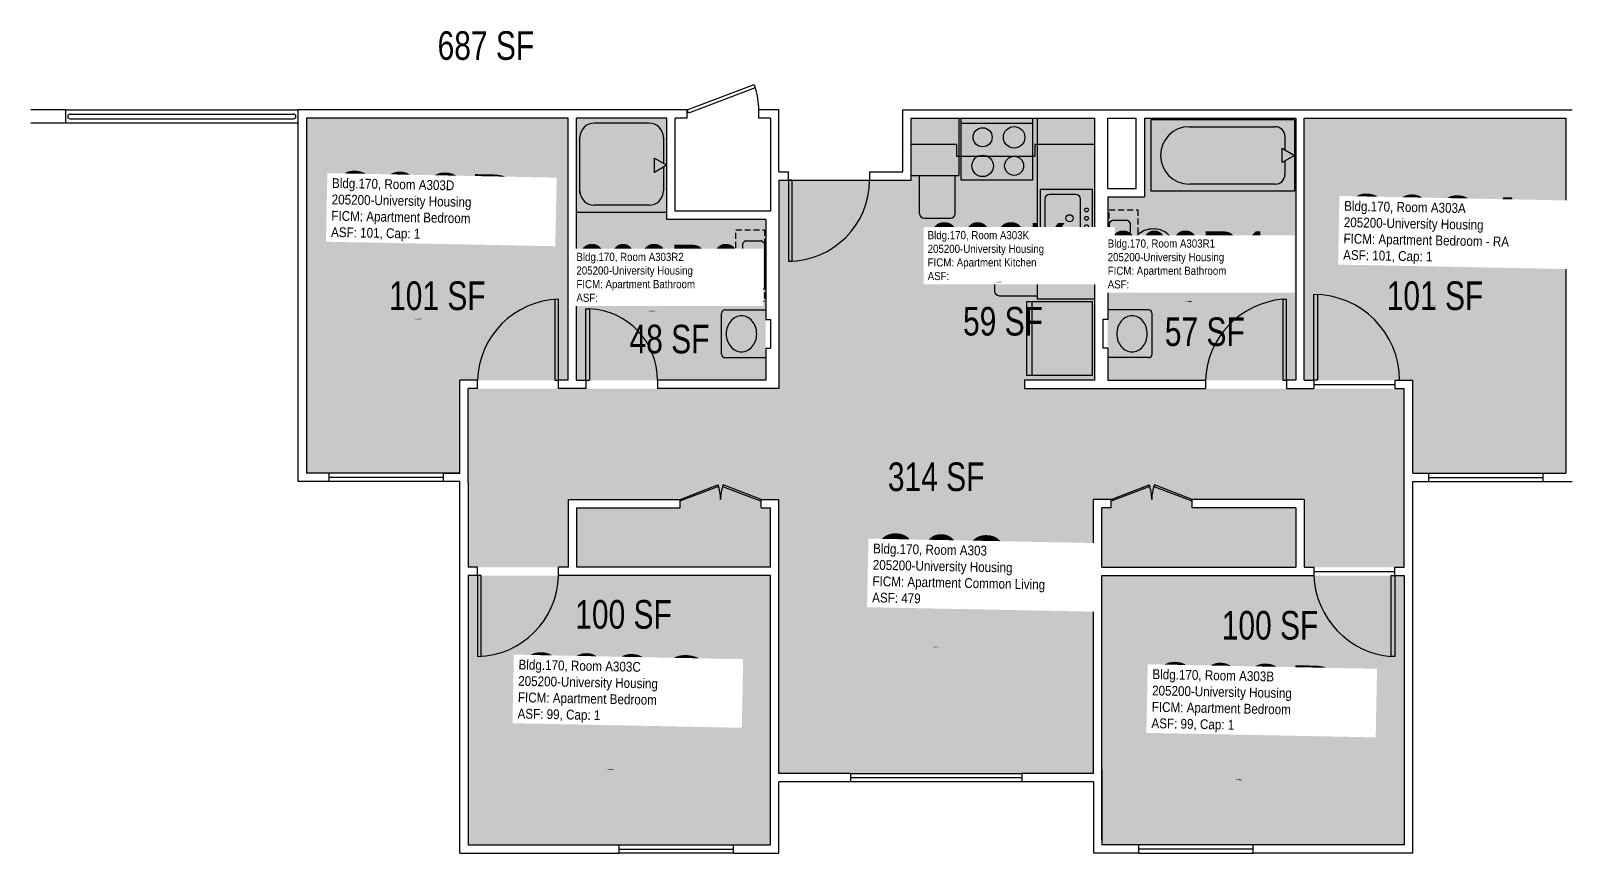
# Model space of a CAD drawing. Header units: inches. Extents: x -54 to 1654, y -88 to 674.
# Drawn here: x 602 to 1249, y -52 to 293 of the extents above; entities that cross this region are included whole.
import ezdxf
from ezdxf.enums import TextEntityAlignment as Align

# ---------------------------------------------------------------- set-up
doc = ezdxf.new("R2010")
doc.units = ezdxf.units.IN
doc.header["$LTSCALE"] = 10
doc.header["$MEASUREMENT"] = 0
doc.linetypes.add('DASHED2', pattern=[0.375, 0.25, -0.125])
doc.layers.get('0').update_dxf_attribs({"linetype": 'CONTINUOUS'})
for name, color, linetype in [('A-DOOR', 2, 'CONTINUOUS'), ('A-FLOR', 3, 'CONTINUOUS'), ('A-GLAZ', 1, 'CONTINUOUS'), ('A-IDEN-RNUM', 7, 'CONTINUOUS'), ('A-IDEN-SNUM', 4, 'CONTINUOUS'), ('A-IDEN-VNUM', 4, 'CONTINUOUS'), ('A-WALL', 5, 'CONTINUOUS'), ('AREA-TEXT', 3, 'CONTINUOUS'), ('Rooms-Category-Color', 7, 'CONTINUOUS'), ('Rooms-College-Color', 7, 'CONTINUOUS'), ('Rooms-Department-Color', 7, 'CONTINUOUS'), ('Rooms-Division-Color', 7, 'CONTINUOUS'), ('Rooms-Information', 7, 'CONTINUOUS')]:
    doc.layers.add(name, color=color, linetype=linetype)
doc.styles.add('CP_AREA', font='arial.ttf', dxfattribs={"height": 15})
doc.styles.add('CP_ROOMSNUMBER', font='arial.ttf', dxfattribs={"height": 1})
doc.styles.add('CP_ROOMVNUMBER', font='arial.ttf', dxfattribs={"width": 0.85, "height": 0.075})

msp = doc.modelspace()

# ---------------------------------------------------------------- hatches: boundary and pattern name
at = {"layer": 'Rooms-Category-Color', "true_color": 0x728ef3}
for points in [[(827.5, 256.5), (717.75, 256.5), (717.75, 107.5), (782, 107.5), (782, 146.5), (827.5, 146.5)], [(869, 256.5), (869, 214), (910.5, 214), (910.5, 146.5), (831, 146.5), (831, 256.5)], [(971.5, 256.5), (1048.5, 256.5), (1048.5, 146.5), (971.5, 146.5)], [(1069.5, 256.5), (1133, 256.5), (1133, 146.5), (1054, 146.5), (1054, 223.5), (1069.5, 223.5)], [(1182, 107.5), (1182, 146.5), (1136.5, 146.5), (1136.5, 256.5), (1246.25, 256.5), (1246.25, 107.5)], [(785.5, 68), (785.5, 143), (916, 143), (916, 230.5), (971.5, 230.5), (971.5, 146.5), (1019.01, 146.5), (1019.01, 143), (1178.5, 143), (1178.5, 68), (1136.5, 68), (1136.5, 96.5), (1089.5, 96.5), (1089.5, 93), (1133, 93), (1133, 68), (1051.5, 68), (1051.5, 93), (1055.5, 93), (1055.5, 96.5), (1048, 96.5), (1048, -18.5), (916, -18.5), (916, 96.5), (908.5, 96.5), (908.5, 93), (912.5, 93), (912.5, 68), (831, 68), (831, 93), (874.5, 93), (874.5, 96.5), (827.5, 96.5), (827.5, 68)], [(912.5, 64.5), (785.5, 64.5), (785.5, -48.5), (912.5, -48.5)], [(1051.5, -48.5), (1051.5, 64.5), (1178.5, 64.5), (1178.5, -48.5)]]:
    msp.add_hatch(color=171, dxfattribs=at).paths.add_polyline_path(points)
at = {"layer": 'Rooms-College-Color', "true_color": 0xadadad}
for points in [[(827.5, 256.5), (717.75, 256.5), (717.75, 107.5), (782, 107.5), (782, 146.5), (827.5, 146.5)], [(869, 256.5), (869, 214), (910.5, 214), (910.5, 146.5), (831, 146.5), (831, 256.5)], [(971.5, 256.5), (1048.5, 256.5), (1048.5, 146.5), (971.5, 146.5)], [(1069.5, 256.5), (1133, 256.5), (1133, 146.5), (1054, 146.5), (1054, 223.5), (1069.5, 223.5)], [(1182, 107.5), (1182, 146.5), (1136.5, 146.5), (1136.5, 256.5), (1246.25, 256.5), (1246.25, 107.5)], [(785.5, 68), (785.5, 143), (916, 143), (916, 230.5), (971.5, 230.5), (971.5, 146.5), (1019.01, 146.5), (1019.01, 143), (1178.5, 143), (1178.5, 68), (1136.5, 68), (1136.5, 96.5), (1089.5, 96.5), (1089.5, 93), (1133, 93), (1133, 68), (1051.5, 68), (1051.5, 93), (1055.5, 93), (1055.5, 96.5), (1048, 96.5), (1048, -18.5), (916, -18.5), (916, 96.5), (908.5, 96.5), (908.5, 93), (912.5, 93), (912.5, 68), (831, 68), (831, 93), (874.5, 93), (874.5, 96.5), (827.5, 96.5), (827.5, 68)], [(912.5, 64.5), (785.5, 64.5), (785.5, -48.5), (912.5, -48.5)], [(1051.5, -48.5), (1051.5, 64.5), (1178.5, 64.5), (1178.5, -48.5)]]:
    msp.add_hatch(color=253, dxfattribs=at).paths.add_polyline_path(points)
at = {"layer": 'Rooms-Department-Color', "true_color": 0x604aed}
for points in [[(827.5, 256.5), (717.75, 256.5), (717.75, 107.5), (782, 107.5), (782, 146.5), (827.5, 146.5)], [(869, 256.5), (869, 214), (910.5, 214), (910.5, 146.5), (831, 146.5), (831, 256.5)], [(971.5, 256.5), (1048.5, 256.5), (1048.5, 146.5), (971.5, 146.5)], [(1069.5, 256.5), (1133, 256.5), (1133, 146.5), (1054, 146.5), (1054, 223.5), (1069.5, 223.5)], [(1182, 107.5), (1182, 146.5), (1136.5, 146.5), (1136.5, 256.5), (1246.25, 256.5), (1246.25, 107.5)], [(785.5, 68), (785.5, 143), (916, 143), (916, 230.5), (971.5, 230.5), (971.5, 146.5), (1019.01, 146.5), (1019.01, 143), (1178.5, 143), (1178.5, 68), (1136.5, 68), (1136.5, 96.5), (1089.5, 96.5), (1089.5, 93), (1133, 93), (1133, 68), (1051.5, 68), (1051.5, 93), (1055.5, 93), (1055.5, 96.5), (1048, 96.5), (1048, -18.5), (916, -18.5), (916, 96.5), (908.5, 96.5), (908.5, 93), (912.5, 93), (912.5, 68), (831, 68), (831, 93), (874.5, 93), (874.5, 96.5), (827.5, 96.5), (827.5, 68)], [(912.5, 64.5), (785.5, 64.5), (785.5, -48.5), (912.5, -48.5)], [(1051.5, -48.5), (1051.5, 64.5), (1178.5, 64.5), (1178.5, -48.5)]]:
    msp.add_hatch(color=173, dxfattribs=at).paths.add_polyline_path(points)
at = {"layer": 'Rooms-Division-Color', "true_color": 0x604aed}
for points in [[(827.5, 256.5), (717.75, 256.5), (717.75, 107.5), (782, 107.5), (782, 146.5), (827.5, 146.5)], [(869, 256.5), (869, 214), (910.5, 214), (910.5, 146.5), (831, 146.5), (831, 256.5)], [(971.5, 256.5), (1048.5, 256.5), (1048.5, 146.5), (971.5, 146.5)], [(1069.5, 256.5), (1133, 256.5), (1133, 146.5), (1054, 146.5), (1054, 223.5), (1069.5, 223.5)], [(1182, 107.5), (1182, 146.5), (1136.5, 146.5), (1136.5, 256.5), (1246.25, 256.5), (1246.25, 107.5)], [(785.5, 68), (785.5, 143), (916, 143), (916, 230.5), (971.5, 230.5), (971.5, 146.5), (1019.01, 146.5), (1019.01, 143), (1178.5, 143), (1178.5, 68), (1136.5, 68), (1136.5, 96.5), (1089.5, 96.5), (1089.5, 93), (1133, 93), (1133, 68), (1051.5, 68), (1051.5, 93), (1055.5, 93), (1055.5, 96.5), (1048, 96.5), (1048, -18.5), (916, -18.5), (916, 96.5), (908.5, 96.5), (908.5, 93), (912.5, 93), (912.5, 68), (831, 68), (831, 93), (874.5, 93), (874.5, 96.5), (827.5, 96.5), (827.5, 68)], [(912.5, 64.5), (785.5, 64.5), (785.5, -48.5), (912.5, -48.5)], [(1051.5, -48.5), (1051.5, 64.5), (1178.5, 64.5), (1178.5, -48.5)]]:
    msp.add_hatch(color=173, dxfattribs=at).paths.add_polyline_path(points)

# ---------------------------------------------------------------- linework, layer by layer
for p, q in [((861.5, 254.47), (838.5, 254.47)), ((992.5, 230.5), (992.5, 256.5)), ((992.5, 254.42), (1022.5, 254.42)), ((1022.5, 256.5), (1022.5, 230.5)), ((1024.5, 180.5), (1024.5, 256.5)), ((1072.13, 255.87), (1072.13, 225.87)), ((1132.37, 255.87), (1072.13, 255.87)), ((1088.19, 252.92), (1124.34, 252.92)), ((1132.37, 255.87), (1132.37, 225.87)), ((832.5, 224.97), (832.5, 248.47)), ((867.5, 248.47), (867.5, 237.58)), ((1128.36, 248.91), (1128.36, 243.19)), ((863.8, 233.72), (863.8, 239.72)), ((863.8, 239.72), (869, 236.72)), ((990.5, 245.43), (971.5, 245.43)), ((990.5, 245.43), (990.5, 240.5)), ((990.5, 240.5), (1023.43, 240.5)), ((1048.5, 245.43), (1023.43, 245.43)), ((1023.43, 245.43), (1023.43, 240.5)), ((1127.18, 237.87), (1127.18, 243.87)), ((1127.18, 243.87), (1132.37, 240.87)), ((1132.37, 240.87), (1127.18, 237.87)), ((869, 236.72), (863.8, 233.72)), ((867.5, 235.85), (867.5, 225.97)), ((1128.36, 238.56), (1128.36, 232.84)), ((971.5, 232.5), (991.5, 232.5)), ((975, 216.5), (975, 232.5)), ((990, 216.5), (990, 232.5)), ((1022.5, 230.5), (992.5, 230.5)), ((1025.6, 226.54), (1025.6, 202.54)), ((1047.6, 226.54), (1025.6, 226.54)), ((1047.6, 202.54), (1047.6, 226.54)), ((1124.34, 228.82), (1088.19, 228.82)), ((861.5, 219.97), (838.5, 219.97)), ((1027.6, 222.54), (1027.6, 206.54)), ((1040.6, 224.54), (1029.6, 224.54)), ((1042.6, 206.54), (1042.6, 222.54)), ((1132.37, 225.87), (1072.13, 225.87)), ((831, 217), (869, 217)), ((977, 214.5), (988, 214.5)), ((1062.45, 213.5), (1055.8, 213.5)), ((1055.5, 213.38), (1054.63, 212.5)), ((1054.63, 212.5), (1054.63, 193.67)), ((1062.64, 205.56), (1063.63, 209)), ((1063.63, 212.5), (1062.75, 213.38)), ((1063.63, 209), (1063.63, 212.5)), ((900.88, 204), (901.75, 204.88)), ((900.88, 200.56), (900.88, 204)), ((902.05, 205), (908.7, 205)), ((909, 204.88), (909.88, 204)), ((909.88, 204), (909.88, 185.17)), ((1047.6, 202.54), (1025.6, 202.54)), ((1040.6, 204.54), (1029.6, 204.54)), ((1062.62, 200.56), (1062.62, 205.44)), ((901.86, 197.06), (900.89, 200.44)), ((901.88, 192.06), (901.88, 196.94)), ((1006.5, 195), (1006.5, 184)), ((1008.5, 197), (1024.5, 197)), ((1063.63, 197), (1062.64, 200.44)), ((1063.63, 193.67), (1063.63, 197)), ((900.88, 185.17), (900.88, 188.44)), ((900.89, 188.56), (901.86, 191.94)), ((1054.75, 193.38), (1055.63, 192.5)), ((1055.63, 192.5), (1062.62, 192.5)), ((1062.62, 192.5), (1063.5, 193.38)), ((901.88, 184), (901, 184.88)), ((908.7, 184), (901.88, 184)), ((909.75, 184.88), (909, 184.12)), ((1008.5, 182), (1024.5, 182)), ((893.38, 176), (910.5, 176)), ((1020, 148.5), (1020, 179.5)), ((1020, 179.5), (1047.5, 179.5)), ((1022.25, 148.5), (1022.25, 179.5)), ((1048.5, 180.5), (1024.5, 180.5)), ((1047.5, 179.5), (1047.5, 148.5)), ((1071.11, 176), (1053.99, 176)), ((891.88, 157.5), (891.88, 174.5)), ((1072.61, 157.5), (1072.61, 174.5)), ((893.38, 156), (910.5, 156)), ((1071.11, 156), (1053.99, 156)), ((1047.5, 148.5), (1020, 148.5))]:
    msp.add_line(p, q)
at = {"linetype": 'Continuous'}
msp.add_line((991.5, 256.5), (991.5, 232.5), dxfattribs=at)
at = {"linetype": 'DASHED2'}
for p, q in [((1054.63, 218.09), (1066.63, 218.09)), ((1054.63, 188.09), (1054.63, 218.09)), ((1066.63, 218.09), (1066.63, 188.09)), ((897.88, 209.59), (909.88, 209.59)), ((897.88, 179.59), (897.88, 209.59)), ((909.88, 209.59), (909.88, 179.59)), ((1066.63, 188.09), (1054.63, 188.09)), ((909.88, 179.59), (897.88, 179.59))]:
    msp.add_line(p, q, dxfattribs=at)
for centre, radius in [((1001.5, 248.49), 4), ((1014.72, 248.49), 4.5), ((1001.5, 236.5), 4.5), ((1014.72, 236.5), 4), ((1037.97, 214.5), 1.5), ((1045.1, 218), 0.791), ((1045.1, 214.5), 0.791), ((1045.1, 211), 0.791)]:
    msp.add_circle(centre, radius)
for centre, radius, start, end in [((838.5, 248.47), 6, 90, 180), ((861.5, 248.47), 6, 0, 90), ((1088.19, 240.87), 12.05, 90, 270), ((1124.34, 248.91), 4.02, 0, 90), ((1124.34, 232.84), 4.02, 270, 0), ((838.5, 225.97), 6, 180, 270), ((861.5, 225.97), 6, 270, 0), ((1029.6, 222.54), 2, 90, 180), ((1040.6, 222.54), 2, 0, 90), ((977, 216.5), 2, 180, 270), ((988, 216.5), 2, 270, 0), ((1055.8, 213.08), 0.418, 90, 135), ((1062.45, 213.08), 0.418, 45, 90), ((1071.73, 202.34), 7.26, 129.47246, 153.29881), ((1072.58, 201.32), 8.59, 108.83538, 129.47246), ((1073.13, 199.71), 10.29, 90, 108.83538), ((1073.64, 202.14), 7.87, 71.16462, 93.77544), ((1073.14, 200.67), 9.43, 50.52754, 71.16462), ((1074.52, 202.34), 7.26, 26.70119, 50.52754), ((891.36, 192.17), 9.43, 108.83538, 129.47246), ((890.86, 193.64), 7.87, 86.22456, 108.83538), ((891.38, 191.21), 10.29, 71.16462, 90), ((891.92, 192.82), 8.59, 50.52754, 71.16462), ((901.29, 200.56), 0.418, 180, 195.9454), ((902.05, 204.58), 0.418, 90, 135), ((908.7, 204.58), 0.418, 45, 90), ((1029.6, 206.54), 2, 180, 270), ((1040.6, 206.54), 2, 270, 0), ((1063.04, 205.44), 0.418, 164.0546, 180), ((1063.04, 200.56), 0.418, 180, 195.9454), ((1070.43, 203), 5.8, 153.29881, 180), ((1070.43, 203), 5.8, 180, 206.70119), ((1075.82, 203), 5.8, 0, 26.70119), ((1075.82, 203), 5.8, 333.29881, 0), ((888.68, 194.5), 5.8, 153.29881, 180), ((888.68, 194.5), 5.8, 180, 206.70119), ((889.98, 193.84), 7.26, 129.47246, 153.29881), ((892.77, 193.84), 7.26, 26.70119, 50.52754), ((894.07, 194.5), 5.8, 0, 26.70119), ((894.07, 194.5), 5.8, 333.29881, 0), ((901.46, 196.94), 0.418, 0, 15.9454), ((1008.5, 195), 2, 90, 180), ((1071.73, 203.66), 7.26, 206.70119, 230.52754), ((1072.58, 204.68), 8.59, 230.52754, 251.16462), ((1073.13, 206.29), 10.29, 251.16462, 270), ((1073.13, 206.29), 10.29, 270, 288.83538), ((1073.67, 204.68), 8.59, 288.83538, 309.47246), ((1074.52, 203.66), 7.26, 309.47246, 333.29881), ((889.98, 195.16), 7.26, 206.70119, 230.52754), ((890.83, 196.18), 8.59, 230.52754, 251.16462), ((891.38, 197.79), 10.29, 251.16462, 270), ((891.38, 197.79), 10.29, 270, 288.83538), ((891.92, 196.18), 8.59, 288.83538, 309.47246), ((892.77, 195.16), 7.26, 309.47246, 333.29881), ((901.46, 192.06), 0.418, 344.0546, 0), ((1055.04, 193.67), 0.418, 180, 225), ((1063.21, 193.67), 0.418, 315, 0), ((901.29, 185.17), 0.418, 180, 225), ((908.7, 184.42), 0.418, 270, 315), ((909.46, 185.17), 0.418, 315, 0), ((1008.5, 184), 2, 180, 270), ((893.38, 174.5), 1.5, 90, 180), ((1071.11, 174.5), 1.5, 0, 90), ((902.88, 166), 9, 160.77064, 180), ((901.6, 166.44), 7.65, 139.89909, 160.77064), ((900.79, 167.13), 6.59, 116.19159, 139.89909), ((900.28, 168.18), 5.42, 90, 116.19159), ((900.28, 168.18), 5.42, 63.80841, 90), ((899.76, 167.13), 6.59, 40.10091, 63.80841), ((898.95, 166.44), 7.65, 19.22936, 40.10091), ((897.67, 166), 9, 0, 19.22936), ((1066.81, 166), 9, 160.77064, 180), ((1065.54, 166.44), 7.65, 139.89909, 160.77064), ((1064.73, 167.13), 6.59, 116.19159, 139.89909), ((1064.21, 168.18), 5.42, 90, 116.19159), ((1064.21, 168.18), 5.42, 63.80841, 90), ((1063.69, 167.13), 6.59, 40.10091, 63.80841), ((1062.88, 166.44), 7.65, 19.22936, 40.10091), ((1061.61, 166), 9, 0, 19.22936), ((902.88, 166), 9, 180, 199.22936), ((901.6, 165.56), 7.65, 199.22936, 220.10091), ((898.95, 165.56), 7.65, 319.89909, 340.77064), ((897.67, 166), 9, 340.77064, 0), ((1066.81, 166), 9, 180, 199.22936), ((1065.54, 165.56), 7.65, 199.22936, 220.10091), ((1062.88, 165.56), 7.65, 319.89909, 340.77064), ((1061.61, 166), 9, 340.77064, 0), ((893.38, 157.5), 1.5, 180, 270), ((900.79, 164.87), 6.59, 220.10091, 243.80841), ((900.28, 163.82), 5.42, 243.80841, 270), ((900.28, 163.82), 5.42, 270, 296.19159), ((899.76, 164.87), 6.59, 296.19159, 319.89909), ((1064.73, 164.87), 6.59, 220.10091, 243.80841), ((1064.21, 163.82), 5.42, 243.80841, 270), ((1064.21, 163.82), 5.42, 270, 296.19159), ((1063.69, 164.87), 6.59, 296.19159, 319.89909), ((1071.11, 157.5), 1.5, 270, 0)]:
    msp.add_arc(centre, radius, start, end)
at = {"layer": 'A-DOOR'}
for p, q in [((877.5, 260), (905.57, 270.59)), ((906.07, 269.27), (878, 258.68)), ((905.57, 270.59), (906.07, 269.27)), ((878, 258.68), (877.5, 260)), ((920, 230.5), (954, 230.5)), ((921.5, 230.5), (920, 230.5)), ((920, 230.5), (920, 196.5)), ((921.5, 196.5), (921.5, 230.5)), ((920, 196.5), (921.5, 196.5)), ((1140.5, 146.5), (1140.5, 182.5)), ((1142, 182.5), (1142, 146.5)), ((822, 180.5), (822, 146.5)), ((823.5, 146.5), (823.5, 180.5)), ((835, 146.5), (835, 176.5)), ((835, 176.5), (836.5, 176.5)), ((836.5, 176.5), (836.5, 146.5)), ((1127.5, 180.5), (1127.5, 146.5)), ((1127.5, 180.5), (1129, 180.5)), ((1129, 146.5), (1129, 180.5)), ((822, 146.5), (823.5, 146.5)), ((835, 146.5), (836.5, 146.5)), ((1127.5, 146.5), (1129, 146.5)), ((1142, 146.5), (1140.5, 146.5)), ((1140.5, 144.75), (1174.5, 144.75)), ((874.5, 96.5), (890.37, 102.59)), ((890.63, 101.92), (874.75, 95.84)), ((890.37, 102.59), (890.63, 101.92)), ((892.63, 102.59), (892.37, 101.92)), ((892.37, 101.92), (908.25, 95.84)), ((908.5, 96.5), (892.63, 102.59)), ((1055.5, 96.5), (1071.37, 102.59)), ((1071.63, 101.92), (1055.75, 95.84)), ((1071.37, 102.59), (1071.63, 101.92)), ((1073.63, 102.59), (1073.37, 101.92)), ((1073.37, 101.92), (1089.25, 95.84)), ((1089.5, 96.5), (1073.63, 102.59)), ((874.75, 95.84), (874.5, 96.5)), ((908.25, 95.84), (908.5, 96.5)), ((1055.75, 95.84), (1055.5, 96.5)), ((1089.25, 95.84), (1089.5, 96.5)), ((1140.5, 66.25), (1174.5, 66.25)), ((789.5, 64.5), (789.5, 30.5)), ((791, 64.5), (789.5, 64.5)), ((791, 30.5), (791, 64.5)), ((1173, 64.5), (1174.5, 64.5)), ((1173, 30.5), (1173, 64.5)), ((1174.5, 64.5), (1174.5, 30.5)), ((1174.5, 30.5), (1173, 30.5))]:
    msp.add_line(p, q, dxfattribs=at)
for centre, radius, start, end in [((880.31, 260.37), 27.2, 359.22408, 19.05218), ((920, 230.5), 34, 270, 0), ((1140.5, 146.5), 36, 0, 90), ((824.46, 145.54), 34.97, 91.57576, 178.42424), ((835.23, 146.75), 29.77, 359.51034, 87.55206), ((1130.6, 145), 35.64, 94.99827, 177.58607), ((874.5, 96.5), 17, 0, 20.97746), ((908.5, 96.5), 17, 159.02254, 180), ((1055.5, 96.5), 17, 0, 20.97746), ((1089.5, 96.5), 17, 159.02254, 180), ((788.54, 65.46), 34.97, 271.57576, 358.42424), ((1176.14, 66.03), 35.67, 182.4645, 264.95117)]:
    msp.add_arc(centre, radius, start, end, dxfattribs=at)
at = {"layer": 'A-FLOR'}
for p, q in [((618.5, 258.25), (712.25, 258.25)), ((618.5, 256.25), (712.26, 256.25))]:
    msp.add_line(p, q, dxfattribs=at)
at = {"layer": 'A-FLOR', "extrusion": (0.000102452, 5.21245e-15, 1)}
msp.add_arc((618.5, 257.25, 0.06), 1, 90, 270, dxfattribs=at)
at = {"layer": 'A-FLOR', "extrusion": (-0.000102452, 5.99666e-11, 1)}
msp.add_arc((712.25, 257.25, -0.07), 1, 270.00004, 89.9999, dxfattribs=at)
at = {"layer": 'A-GLAZ'}
for p, q in [((775.25, 107.5), (727.25, 107.5)), ((775.25, 105.75), (727.25, 105.75)), ((775.25, 104), (727.25, 104)), ((1188.75, 107.5), (1236.75, 107.5)), ((1188.75, 105.75), (1236.75, 105.75)), ((1188.75, 104), (1236.75, 104)), ((946, -18.5), (1018, -18.5)), ((946, -20.25), (1018, -20.25)), ((1018, -22), (946, -22)), ((849, -48.5), (897, -48.5)), ((849, -50.25), (897, -50.25)), ((1115, -48.5), (1067, -48.5)), ((1115, -50.25), (1067, -50.25)), ((897, -52), (849, -52)), ((1067, -52), (1115, -52))]:
    msp.add_line(p, q, dxfattribs=at)
at = {"layer": 'A-WALL'}
for p, q in [((616.5, 260), (602, 260)), ((616.5, 260), (616.5, 254.5)), ((616.5, 260), (714.25, 260)), ((714.25, 104), (714.25, 260)), ((715, 260), (714.25, 260)), ((877.5, 260), (715, 260)), ((877.5, 256.5), (877.5, 260)), ((916, 260), (907.5, 260)), ((907.5, 256.5), (907.5, 260)), ((916, 234), (916, 260)), ((968, 260), (1249, 260)), ((968, 234), (968, 260)), ((602, 254.5), (616.5, 254.5)), ((616.5, 254.5), (714.25, 254.5)), ((827.5, 256.5), (717.75, 256.5)), ((717.75, 256.5), (717.75, 107.5)), ((827.5, 146.5), (827.5, 256.5)), ((831, 146.5), (831, 256.5)), ((869, 256.5), (831, 256.5)), ((869, 214), (869, 256.5)), ((872.5, 217.5), (872.5, 256.5)), ((877.5, 256.5), (872.5, 256.5)), ((912.5, 256.5), (907.5, 256.5)), ((912.5, 256.5), (912.5, 217.5)), ((971.5, 230.5), (971.5, 256.5)), ((971.5, 256.5), (1048.5, 256.5)), ((1048.5, 256.5), (1048.5, 146.5)), ((1054, 227), (1054, 256.5)), ((1054, 256.5), (1066, 256.5)), ((1066, 227), (1066, 256.5)), ((1069.5, 256.5), (1069.5, 223.5)), ((1069.5, 256.5), (1133, 256.5)), ((1133, 256.5), (1133, 146.5)), ((1136.5, 146.5), (1136.5, 256.5)), ((1136.5, 256.5), (1246.25, 256.5)), ((1246.25, 256.5), (1246.25, 107.5)), ((916, 234), (920, 234)), ((920, 230.5), (920, 234)), ((954, 234), (954, 230.5)), ((954, 234), (968, 234)), ((916, 230.5), (920, 230.5)), ((916, 230.5), (916, 143)), ((954, 230.5), (971.5, 230.5)), ((1054, 227), (1066, 227)), ((1054, 223.5), (1054, 172)), ((1054, 223.5), (1069.5, 223.5)), ((910.5, 214), (869, 214)), ((912.5, 217.5), (872.5, 217.5)), ((910.5, 214), (910.5, 172)), ((910.5, 172), (912.5, 172)), ((912.5, 172), (912.5, 160)), ((1051.99, 172), (1051.99, 160)), ((1054, 172), (1051.99, 172)), ((910.5, 160), (912.5, 160)), ((910.5, 160), (910.5, 146.5)), ((1054, 160), (1051.99, 160)), ((1054, 160), (1054, 146.5)), ((782, 107.5), (782, 146.5)), ((789.5, 146.5), (782, 146.5)), ((785.5, 103.5), (785.5, 143)), ((789.5, 143), (785.5, 143)), ((789.5, 143), (789.5, 146.5)), ((827.5, 146.5), (823.5, 146.5)), ((823.5, 143), (823.5, 146.5)), ((835, 143), (823.5, 143)), ((831, 146.5), (835, 146.5)), ((835, 146.5), (835, 143)), ((835, 146.5), (835, 143)), ((910.5, 146.5), (865, 146.5)), ((865, 146.5), (865, 143)), ((916, 143), (865, 143)), ((1048.5, 146.5), (1019.01, 146.5)), ((1019.01, 146.5), (1019.01, 143)), ((1019.01, 143), (1048.5, 143)), ((1048.5, 143), (1095, 143)), ((1054, 146.5), (1095, 146.5)), ((1071.63, 146.5), (1091, 146.5)), ((1095, 146.5), (1095, 143)), ((1133, 146.5), (1129, 146.5)), ((1129, 146.5), (1129, 143)), ((1129, 143), (1140.5, 143)), ((1136.5, 146.5), (1140.5, 146.5)), ((1140.5, 146.5), (1140.5, 143)), ((1140.5, 146.5), (1140.5, 143)), ((1174.5, 146.5), (1182, 146.5)), ((1174.5, 146.5), (1174.5, 143)), ((1174.5, 143), (1178.5, 143)), ((1178.5, 104), (1178.5, 143)), ((1182, 107.5), (1182, 146.5)), ((715, 104), (714.25, 104)), ((727.25, 104), (715, 104)), ((727.25, 107.5), (717.75, 107.5)), ((727.25, 104), (727.25, 107.5)), ((775.25, 104), (775.25, 107.5)), ((782, 107.5), (775.25, 107.5)), ((775.25, 107.5), (782, 107.5)), ((782, 104), (775.25, 104)), ((782, -52), (782, 104)), ((1178.5, 68), (1178.5, 104)), ((1182, 107.5), (1188.75, 107.5)), ((1182, 104), (1188.75, 104)), ((1182, -52), (1182, 104)), ((1188.75, 104), (1188.75, 107.5)), ((1236.75, 104), (1236.75, 107.5)), ((1236.75, 107.5), (1246.25, 107.5)), ((1236.75, 104), (1249, 104)), ((785.5, 103.5), (785.5, 68)), ((827.5, 96.5), (827.5, 68)), ((827.5, 96.5), (874.5, 96.5)), ((831, 93), (831, 68)), ((831, 93), (874.5, 93)), ((874.5, 93), (874.5, 96.5)), ((908.5, 96.5), (916, 96.5)), ((908.5, 93), (908.5, 96.5)), ((908.5, 93), (912.5, 93)), ((912.5, 68), (912.5, 93)), ((916, -18.5), (916, 96.5)), ((1048, -18.5), (1048, 96.5)), ((1055.5, 96.5), (1048, 96.5)), ((1051.5, 68), (1051.5, 93)), ((1055.5, 93), (1051.5, 93)), ((1055.5, 93), (1055.5, 96.5)), ((1136.5, 96.5), (1089.5, 96.5)), ((1089.5, 93), (1089.5, 96.5)), ((1133, 93), (1089.5, 93)), ((1133, 93), (1133, 68)), ((1136.5, 96.5), (1136.5, 68)), ((789.5, 68), (785.5, 68)), ((789.5, 64.5), (789.5, 68)), ((827.5, 68), (823.5, 68)), ((823.5, 64.5), (823.5, 68)), ((912.5, 68), (831, 68)), ((1051.5, 68), (1133, 68)), ((1136.5, 68), (1140.5, 68)), ((1140.5, 68), (1140.5, 64.5)), ((1174.5, 64.5), (1174.5, 68)), ((1174.5, 68), (1178.5, 68)), ((789.5, 64.5), (785.5, 64.5)), ((785.5, 64.5), (785.5, -48.5)), ((912.5, 64.5), (823.5, 64.5)), ((912.5, -16.75), (912.5, 64.5)), ((1051.5, -16.75), (1051.5, 64.5)), ((1051.5, 64.5), (1140.5, 64.5)), ((1174.5, 64.5), (1178.5, 64.5)), ((1178.5, 64.5), (1178.5, -48.5)), ((912.5, -48.5), (912.5, -16.75)), ((946, -18.5), (916, -18.5)), ((946, -18.5), (946, -22)), ((1018, -18.5), (1018, -22)), ((1048, -18.5), (1018, -18.5)), ((1051.5, -46.5), (1051.5, -16.75)), ((1051.5, -16.75), (1051.5, -48.5)), ((916, -52), (916, -22)), ((946, -22), (916, -22)), ((1048, -22), (1018, -22)), ((1048, -22), (1048, -52)), ((785.5, -48.5), (849, -48.5)), ((849, -52), (849, -48.5)), ((897, -52), (897, -48.5)), ((897, -48.5), (912.5, -48.5)), ((1067, -48.5), (1051.5, -48.5)), ((1067, -52), (1067, -48.5)), ((1115, -52), (1115, -48.5)), ((1178.5, -48.5), (1115, -48.5)), ((782, -52), (849, -52)), ((897, -52), (916, -52)), ((1067, -52), (1048, -52)), ((1182, -52), (1115, -52))]:
    msp.add_line(p, q, dxfattribs=at)

# ---------------------------------------------------------------- texts
at = {"layer": 'A-IDEN-RNUM', "style": 'CP_ROOMSNUMBER'}
for s, p in [('0303-K0', (1006.79, 187.54)), ('0303-R2', (861.63, 175.36)), ('0303-R1', (1086.51, 179.38))]:
    msp.add_text(s, height=0.36, dxfattribs=at).set_placement(p)
for s, rotation, p in [('0303-A0', 358.86725, (1189.33, 177.12)), ('0303-D0', 358.9, (763.31, 171.99)), ('0303-00', 358.9, (980.67, 34.38)), ('0303-C0', 358.86725, (843.8, -17)), ('0303-B0', 358.9, (1107.8, -21.39))]:
    msp.add_text(s, height=0.36, rotation=rotation, dxfattribs=at).set_placement(p)
at = {"layer": 'A-IDEN-SNUM', "style": 'CP_ROOMSNUMBER'}
for s, p in [('1700A303K0', (1006.79, 187.54)), ('1700A303R2', (861.63, 175.36)), ('1700A303R1', (1086.51, 179.38))]:
    msp.add_text(s, height=0.36, dxfattribs=at).set_placement(p)
for s, rotation, p in [('1700A303A0', 358.86725, (1188.89, 177.77)), ('1700A303D0', 358.9, (763.31, 171.99)), ('1700A30300', 358.9, (980.67, 34.38)), ('1700A303C0', 358.86725, (843.8, -17)), ('1700A303B0', 358.9, (1107.8, -21.39))]:
    msp.add_text(s, height=0.36, rotation=rotation, dxfattribs=at).set_placement(p)
at = {"layer": 'A-IDEN-VNUM', "style": 'CP_ROOMVNUMBER', "width": 0.85}
for s, rotation, p in [('303D', 358.86725, (727.96, 205.43)), ('303A', 358.8713, (1152.77, 195.84)), ('303', 358.86725, (955.09, 53.21)), ('303C', 358.86725, (806.24, 3.31)), ('303B', 358.86725, (1072.3, -0.72))]:
    msp.add_text(s, height=28.8, rotation=rotation, dxfattribs=at).set_placement(p)
at = {"layer": 'A-IDEN-VNUM', "style": 'CP_ROOMVNUMBER'}
for s, width, p in [('303K', 0.75, (978.43, 188.5, 0)), ('303R1', 0.7, (1054, 185)), ('303R2', 0.7, (831, 179.38))]:
    msp.add_text(s, height=24, dxfattribs=dict(at, width=width)).set_placement(p)
at = {"layer": 'AREA-TEXT', "style": 'CP_AREA', "width": 0.75}
for s, p in [('687 SF', (793, 287)), ('101 SF', (772.63, 182)), ('101 SF', (1191.38, 182)), ('59 SF', (1010.05, 171.28)), ('48 SF', (870.07, 163.81)), ('57 SF', (1094.74, 166.88)), ('314 SF', (982, 106)), ('100 SF', (850.78, 48.25)), ('100 SF', (1122.13, 43.66))]:
    msp.add_text(s, height=12, dxfattribs=at).set_placement(p, align=Align.MIDDLE_CENTER)

# ---------------------------------------------------------------- next in the draw order: texts
at = {"layer": 'Rooms-Information', "width": 92.16, "attachment_point": 7, "style": 'CP_ROOMVNUMBER', "bg_fill": 3, "box_fill_scale": 1.5, "bg_fill_color": 256, "bg_fill_true_color": 13158600, "bg_fill_transparency": 0}
for s, insert, char_height, rotation in [('Bldg.170, Room A303D^M^J205200-University Housing^M^JFICM: Apartment Bedroom^M^JASF: 101, Cap: 1', (727.96, 205.43), 4.1143, 358.86725), ('Bldg.170, Room A303A^M^J205200-University Housing^M^JFICM: Apartment Bedroom - RA^M^JASF: 101, Cap: 1', (1152.77, 195.84), 4.11429, 358.8713), ('Bldg.170, Room A303^M^J205200-University Housing^M^JFICM: Apartment Common Living^M^JASF: 479', (955.09, 53.21), 4.1143, 358.86725), ('Bldg.170, Room A303C^M^J205200-University Housing^M^JFICM: Apartment Bedroom^M^JASF: 99, Cap: 1', (806.24, 3.31), 4.1143, 358.86725), ('Bldg.170, Room A303B^M^J205200-University Housing^M^JFICM: Apartment Bedroom^M^JASF: 99, Cap: 1', (1072.3, -0.72), 4.1143, 358.86725)]:
    msp.add_mtext(s, dxfattribs=dict(at, insert=insert, char_height=char_height, rotation=rotation))
at = {"layer": 'Rooms-Information', "char_height": 3.4286, "width": 76.8, "attachment_point": 7, "style": 'CP_ROOMVNUMBER', "bg_fill": 3, "box_fill_scale": 1.5, "bg_fill_color": 256, "bg_fill_true_color": 13158600, "bg_fill_transparency": 0}
for s, insert in [('Bldg.170, Room A303K^M^J205200-University Housing^M^JFICM: Apartment Kitchen^M^JASF: ', (978.43, 188.5, 0)), ('Bldg.170, Room A303R2^M^J205200-University Housing^M^JFICM: Apartment Bathroom^M^JASF: ', (831, 179.38))]:
    msp.add_mtext(s, dxfattribs=dict(at, insert=insert))

# ---------------------------------------------------------------- next in the draw order: texts
at = {"layer": 'Rooms-Information', "insert": (1054, 185), "char_height": 3.4286, "width": 76.8, "attachment_point": 7, "style": 'CP_ROOMVNUMBER', "bg_fill": 3, "box_fill_scale": 1.5, "bg_fill_color": 256, "bg_fill_true_color": 13158600, "bg_fill_transparency": 0}
msp.add_mtext('Bldg.170, Room A303R1^M^J205200-University Housing^M^JFICM: Apartment Bathroom^M^JASF: ', dxfattribs=at)

doc.saveas('drawing.dxf')
